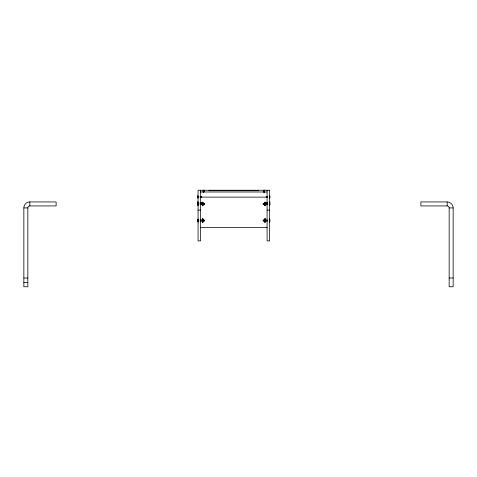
<?xml version="1.0" encoding="UTF-8"?>
<svg xmlns="http://www.w3.org/2000/svg" width="477" height="477" viewBox="0 0 477 477"><rect width="100%" height="100%" fill="white"/><g stroke="black" fill="none" stroke-linecap="round" stroke-linejoin="round"><path stroke-width="0.72" d="M200.549 190.251L267.09 190.251M200.549 191.987L267.09 191.987M201.288 197.126L267.09 197.126M29.83 201.938L56.113 201.938L56.113 205.927L29.83 205.927A1.991 1.991 0 0 0 27.839 207.918L27.839 286.772L23.85 286.772L23.85 207.918A5.98 5.98 0 0 1 29.83 201.938L29.83 205.927M447.17 201.938L420.887 201.938L420.887 205.927L447.17 205.927A1.991 1.991 0 0 1 449.161 207.918L449.161 286.772L453.15 286.772L453.15 207.918A5.98 5.98 0 0 0 447.17 201.938L447.17 205.927M202.308 202.653L202.755 202.653M264.884 202.653L265.331 202.653M202.308 203.285L200.042 203.53M265.331 203.285L267.597 203.53M203.172 203.53L204.52 203.53L204.52 204.389L203.172 204.389L203.172 205.682L202.308 205.682L202.308 202.236L203.172 202.236L203.202 204.353M264.473 203.53L263.119 203.53L263.119 204.389L264.473 204.389M200.042 204.389L202.308 204.639M267.597 204.389L265.331 204.639M202.308 205.241L202.755 205.241M264.884 205.241L265.331 205.241M23.85 207.918L27.839 207.918M449.161 207.918L453.15 207.918M198.062 210.107L200.549 210.107M267.09 210.107L269.577 210.107M202.308 219.217L202.755 219.217M264.884 219.217L265.331 219.217M202.308 219.849L200.042 220.094M265.331 219.849L267.597 220.094M203.172 220.094L204.52 220.094L204.52 220.952L203.172 220.952L203.172 222.246L202.308 222.246L202.308 218.8L203.172 218.8L203.202 220.917M264.473 220.094L263.119 220.094L263.119 220.952L264.473 220.952M200.042 220.952L202.308 221.197M267.597 220.952L265.331 221.197M202.308 221.805L202.755 221.805M264.884 221.805L265.331 221.805M200.549 227.356L267.09 227.356M23.85 278.008L27.839 278.008M449.161 278.008L453.15 278.008M23.85 282.39L27.839 282.39M269.857 195.874L269.857 197.895M269.857 201.866L269.857 204.961M269.857 219.498L269.857 221.519M269.755 195.749L269.755 198.021M269.755 201.741L269.755 205.086M269.755 219.372L269.755 221.644M269.505 204.389L269.505 205.617M269.505 218.865L269.505 220.094M269.505 220.952L269.505 222.181M267.335 196.578L267.335 197.192M267.335 202.57L267.335 203.184M267.233 196.482L267.233 197.293M267.233 202.469L267.233 203.28M267.025 196.482L267.025 197.293M267.025 202.469L267.025 203.28M266.917 196.578L266.917 197.192M266.917 202.57L266.917 203.184M266.816 196.482L266.816 197.293M266.816 202.469L266.816 203.28M266.715 196.578L266.715 197.192M266.715 202.57L266.715 203.184M266.607 196.482L266.607 197.293M266.607 202.469L266.607 203.28M266.506 196.578L266.506 197.192M266.506 202.57L266.506 203.184M266.404 196.482L266.404 197.293M266.404 202.469L266.404 203.28M266.196 196.578L266.196 197.192M266.196 202.57L266.196 203.184M265.576 203.637L265.576 204.257M265.576 220.201L265.576 220.821M265.158 203.637L265.158 204.257M265.158 220.201L265.158 220.821M265.057 203.542L265.057 204.353M265.057 220.106L265.057 220.917M264.956 203.637L264.956 204.257M264.956 220.201L264.956 220.821M264.884 202.224L264.884 205.67M264.884 218.788L264.884 222.234M264.747 203.637L264.747 204.257M264.747 220.201L264.747 220.821M264.646 203.542L264.646 204.353M264.646 220.106L264.646 220.917M264.538 203.637L264.538 204.257M264.538 220.201L264.538 220.821M264.473 190.251L264.473 191.987M264.389 190.251L264.389 191.987M264.336 203.637L264.336 204.257M264.336 220.201L264.336 220.821M264.264 190.251L264.264 191.987M264.228 203.542L264.228 204.353M264.228 220.106L264.228 220.917M264.127 190.251L264.127 191.987M264.127 203.637L264.127 204.257M264.127 220.201L264.127 220.821M264.055 190.251L264.055 191.987M264.025 203.542L264.025 204.353M264.025 220.106L264.025 220.917M263.99 190.251L263.99 191.987M263.918 203.637L263.918 204.257M263.918 220.201L263.918 220.821M263.864 190.251L263.864 191.987M263.817 203.542L263.817 204.353M263.817 220.106L263.817 220.917M263.781 190.251L263.781 191.987M263.608 203.637L263.608 204.257M263.608 220.201L263.608 220.821M258.57 190.251L258.57 190.681L209.069 190.681L209.069 190.251M204.031 203.637L204.031 204.257M204.031 220.201L204.031 220.821M203.888 190.251L203.888 191.987M203.858 190.251L203.858 191.987M203.828 203.548L203.828 204.353M203.828 220.106L203.828 220.917M203.774 190.251L203.774 191.987M203.721 203.643L203.721 204.257M203.721 220.201L203.721 220.821M203.649 190.251L203.649 191.987M203.619 203.548L203.619 204.353M203.619 220.106L203.619 220.917M203.512 190.251L203.512 191.987M203.512 203.643L203.512 204.257M203.512 220.201L203.512 220.821M203.411 203.542L203.411 204.353M203.411 220.106L203.411 220.917M203.375 190.251L203.375 191.987M203.309 203.637L203.309 204.257M203.309 220.201L203.309 220.821M203.25 190.251L203.25 191.987M203.166 190.251L203.166 191.987M203.101 203.637L203.101 204.257M203.101 220.201L203.101 220.821M202.999 203.542L202.999 204.353M202.999 220.106L202.999 220.917M202.892 203.637L202.892 204.257M202.892 220.201L202.892 220.821M202.791 203.542L202.791 204.353M202.791 220.106L202.791 220.917M202.755 202.224L202.755 205.67M202.755 218.788L202.755 222.234M202.612 203.613L202.612 204.281M202.612 220.171L202.612 220.845M202.582 203.542L202.582 204.353M202.582 220.106L202.582 220.917M202.481 203.637L202.481 204.257M202.481 220.201L202.481 220.821M202.069 203.637L202.069 204.257M202.069 220.201L202.069 220.821M201.443 196.578L201.443 197.192M201.443 202.57L201.443 203.184M201.24 196.482L201.24 197.293M201.24 202.469L201.24 203.28M201.133 196.578L201.133 197.192M201.133 202.57L201.133 203.184M201.032 196.482L201.032 197.293M201.032 202.469L201.032 203.28M200.93 196.578L200.93 197.192M200.93 202.57L200.93 203.184M200.823 196.482L200.823 197.293M200.823 202.469L200.823 203.28M200.722 196.578L200.722 197.192M200.722 202.57L200.722 203.184M200.62 196.482L200.62 197.293M200.62 202.469L200.62 203.28M200.412 196.482L200.412 197.293M200.412 202.469L200.412 203.28M200.304 196.578L200.304 197.192M200.304 202.57L200.304 203.184M200.203 196.482L200.203 197.293M200.203 202.469L200.203 203.28M198.134 202.302L198.134 203.53M198.134 204.389L198.134 205.617M198.134 218.865L198.134 220.094M198.134 220.952L198.134 222.181M197.943 196.494L197.943 197.281M197.943 202.481L197.943 203.268M197.943 203.554L197.943 204.341M197.943 220.118L197.943 220.905M197.889 195.749L197.889 198.021M197.889 201.741L197.889 205.086M197.889 219.372L197.889 221.644M197.782 195.874L197.782 197.895M197.782 201.866L197.782 204.961M197.782 219.498L197.782 221.519M200.549 190.228L198.062 190.228L198.062 240.879L200.549 240.879L200.549 190.228M269.577 190.228L267.09 190.228L267.09 240.879L269.577 240.879L269.577 190.228M265.331 202.236L264.473 202.236L264.473 205.682L265.331 205.682L265.331 202.236M265.331 218.8L264.473 218.8L264.473 222.246L265.331 222.246L265.331 218.8"/></g></svg>
